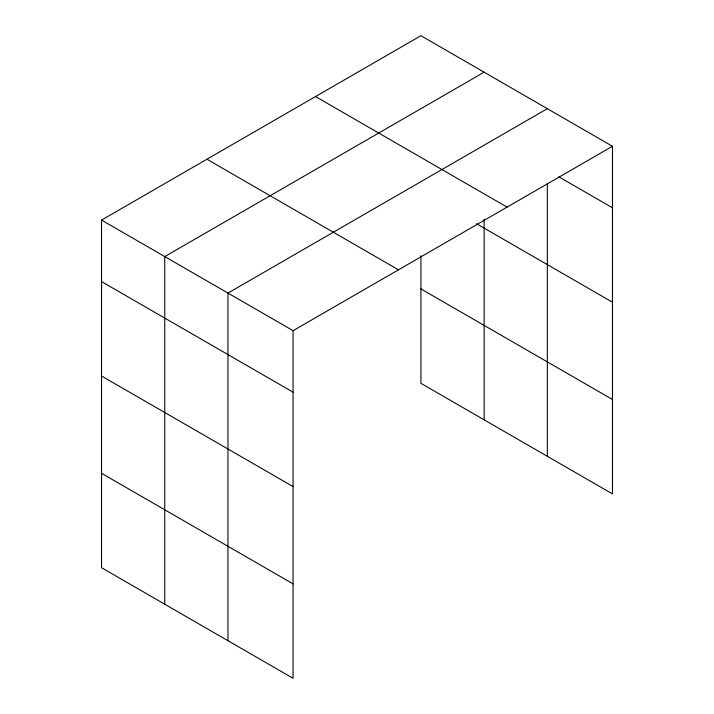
<?xml version="1.0" encoding="UTF-8"?>
<svg xmlns="http://www.w3.org/2000/svg" width="714" height="714" viewBox="0 0 714 714"><rect width="100%" height="100%" fill="white"/><g stroke="black" fill="none" stroke-linecap="round" stroke-linejoin="round"><path stroke-width="1.07" d="M101.54 220.09L293.079 330.68L293.079 678.3L101.54 567.719L101.54 220.09L420.921 35.7L612.46 146.281L612.46 493.909L420.921 383.32L420.921 255.737M484.128 72.194L164.747 256.585L164.747 604.205M547.335 108.689L227.953 293.079L227.953 640.699M293.079 330.68L612.46 146.281M558.83 176.831L612.46 207.792M315.526 96.551L507.065 207.131M476.47 223.696L612.46 302.209M206.935 159.24L398.474 269.83M420.921 288.902L612.46 399.492M101.54 281.602L293.079 392.182M101.54 376.019L293.079 486.6M101.54 473.293L293.079 583.882M547.335 183.364L547.335 456.308M484.128 219.332L484.128 419.814"/></g></svg>
